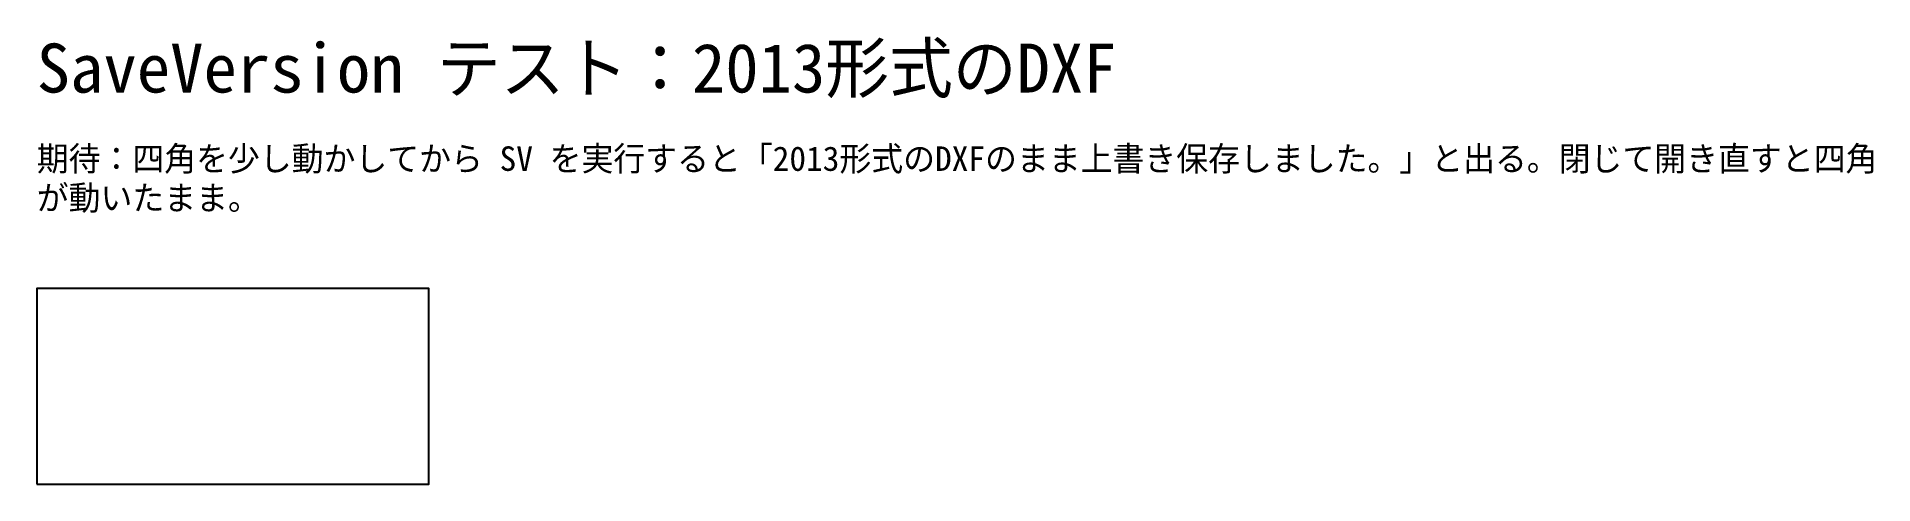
# Model space of a CAD drawing. Header units: millimetres. Extents: x 0 to 187, y 0 to 46.
import ezdxf

# ---------------------------------------------------------------- set-up
doc = ezdxf.new("R2010")
doc.units = ezdxf.units.MM
doc.layers.add('SV_図形', color=4, linetype='Continuous')
doc.layers.add('SV_見出し', color=8, linetype='Continuous')

msp = doc.modelspace()

# ---------------------------------------------------------------- linework, layer by layer
at = {"layer": 'SV_図形'}
msp.add_lwpolyline([(0, 0), (40, 0), (40, 20), (0, 20)], close=True, dxfattribs=at)

# ---------------------------------------------------------------- texts
at = {"layer": 'SV_見出し'}
for s, height, p in [('SaveVersion テスト：2013形式のDXF', 5, (0, 40)), ('期待：四角を少し動かしてから SV を実行すると「2013形式のDXFのまま上書き保存しました。」と出る。閉じて開き直すと四角', 2.5, (0, 32)), ('が動いたまま。', 2.5, (0, 28))]:
    msp.add_text(s, height=height, dxfattribs=at).set_placement(p)

doc.saveas('drawing.dxf')
